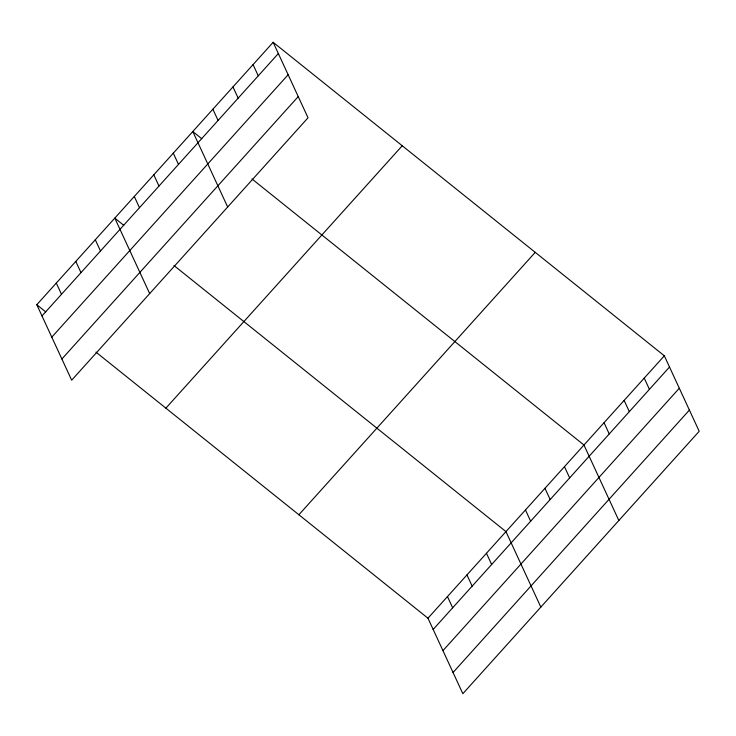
<?xml version="1.0" encoding="UTF-8"?>
<svg xmlns="http://www.w3.org/2000/svg" width="736" height="736" viewBox="0 0 736 736"><rect width="100%" height="100%" fill="white"/><g stroke="black" fill="none" stroke-linecap="round" stroke-linejoin="round"><path stroke-width="1.1" d="M273.157 42.302L308.034 117.788L71.677 380.199L36.8 304.713L273.157 42.302L664.323 355.801L699.2 431.287L462.843 693.698L427.966 618.212L95.965 352.13M41.989 315.946L278.346 53.535M51.787 337.152L288.144 74.741M61.879 359.002L298.236 96.582M165.885 408.167L402.242 145.756M298.88 514.758L535.238 252.347M427.966 618.212L664.323 355.801M433.154 629.455L669.512 367.034M442.952 650.652L679.31 388.24M453.045 672.502L689.402 410.081M201.756 138.708L192.795 131.523L227.672 207.009M251.96 178.94L583.961 445.022L618.838 520.508M123.758 225.299L114.798 218.114L149.675 293.6M173.963 265.53L505.963 531.622L540.84 607.108M36.8 304.713L45.761 311.898M644.23 378.102L649.419 389.344M624.137 400.412L629.335 411.645M604.054 422.712L609.242 433.955M564.457 466.67L569.655 477.903M544.962 488.318L550.151 499.56M525.467 509.965L530.656 521.208M486.468 553.27L491.657 564.503M253.064 64.602L258.253 75.836M466.964 574.917L472.153 586.15M232.972 86.912L238.17 98.146M447.47 596.565L452.658 607.807M212.888 109.213L218.077 120.446M173.291 153.171L178.489 164.404M153.796 174.818L158.985 186.052M134.292 196.466L139.49 207.708M95.294 239.77L100.492 251.004M75.799 261.418L80.988 272.651M56.295 283.066L61.493 294.299"/></g></svg>
